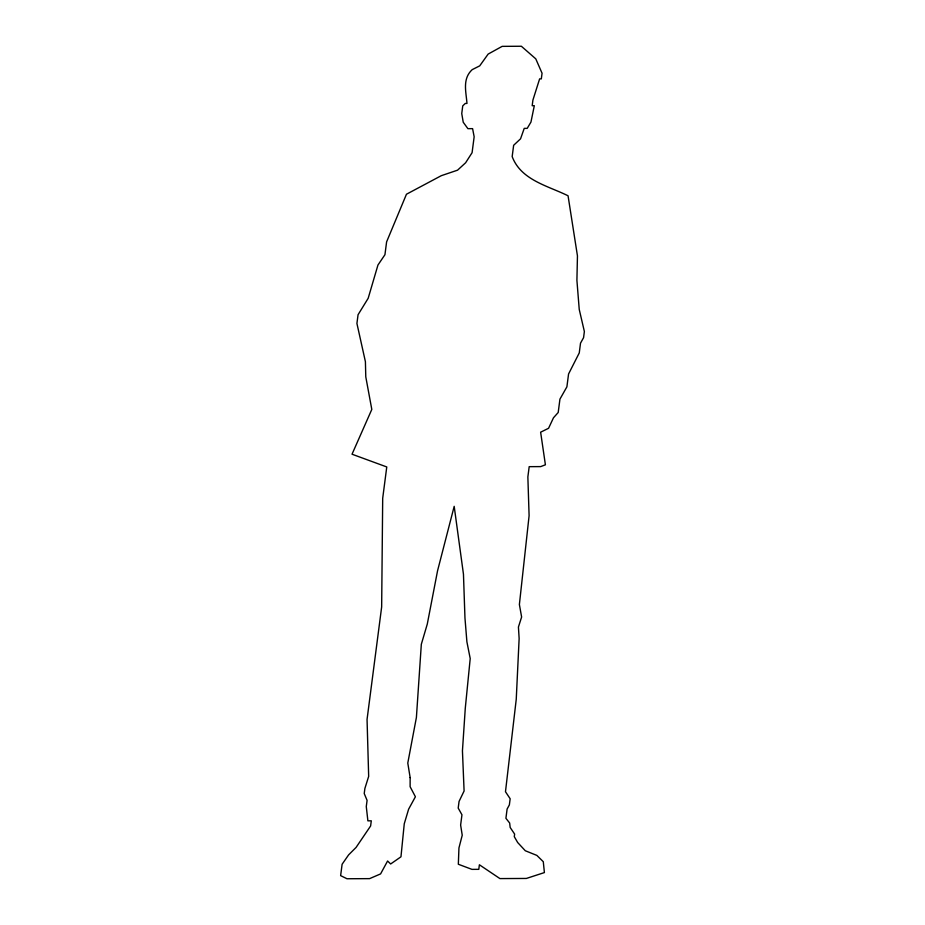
<?xml version="1.0" encoding="UTF-8"?>
<svg xmlns="http://www.w3.org/2000/svg" width="925" height="925" viewBox="0 0 925 925"><rect width="100%" height="100%" fill="white"/><g stroke="black" fill="none" stroke-linecap="round" stroke-linejoin="round"><path stroke-width="1.39" d="M410.145 777.578L410.122 786.712L415.406 796.76L408.619 809.178L404.26 823.782L400.964 856.804L390.651 863.985L387.587 861.002L380.591 873.905L369.595 878.634L346.979 878.75L340.631 875.628L342.111 864.251L348.609 854.885L356.079 847.427L370.624 825.956L371.295 820.822L367.884 820.833L366.277 806.554L367.086 800.391L364.23 793.546L364.901 788.401L368.67 776.387L367.052 719.43L381.655 606.962L382.696 498.274L386.766 466.952L352.032 454.21L371.804 409.428L365.78 376.833L365.41 361.698L356.923 323.461L358.056 314.731L368.173 298.301L377.955 265.024L384.939 254.71L386.604 241.876L406.457 194.238L441.271 175.692L457.551 170.177L465.622 162.765L472.085 152.694L474.155 136.773L472.594 128.644L467.9 128.667L463.24 122.25L461.748 113.578L462.743 105.878L465.275 103.45L466.975 103.438C466.154 92.003 462.107 78.949 472.201 69.641L479.717 65.86L488.146 54.089L502.171 46.354L521.365 46.25L535.772 58.842L542.062 73.237L541.322 78.879L539.622 78.891L532.916 100.073L532.187 105.716L534.315 105.704L530.95 122.077L527.215 128.367L524.232 128.378L520.555 138.808L513.641 145.294L512.173 156.591C520.995 180.121 547.635 185.705 568.054 195.776L577.454 255.89L576.911 280.321L579.235 309.424L584.369 331.508L583.571 337.671L580.518 343.175L579.258 352.922L568.563 374.001L566.898 386.835L559.937 399.137L558.203 412.492L553.474 417.799L548.571 428.287L540.628 432.195L545.403 464.801L540.709 466.605L529.192 466.663L527.863 476.942L529.1 515.711L519.387 604.511L521.619 617.01L518.428 627.034L519.133 638.539L516.243 699.312L505.478 791.731L510.161 798.749L509.363 804.912L507.108 809.051L505.917 818.301L509.663 823.03L510.172 827.459L514.624 834.084L514.288 836.651L517.665 842.513L525.296 850.746L536.858 855.405L543.287 861.707L544.397 872.576L526.371 878.449L499.928 878.588L479.381 864.771L478.792 869.338L471.958 869.373L458.337 864.251L458.95 847.924L462.234 835.229L460.627 825.054L461.957 814.786L458.199 808.092L459.066 801.42L464.096 791.002L462.442 750.799L465.275 708.319L470.212 658.554L466.905 641.857L464.963 617.993L463.46 574.205L454.187 506.333L437.548 570.829L427.281 624.097L421.326 644.263L416.4 717.465L407.786 763.067L410.145 777.578"/></g></svg>
